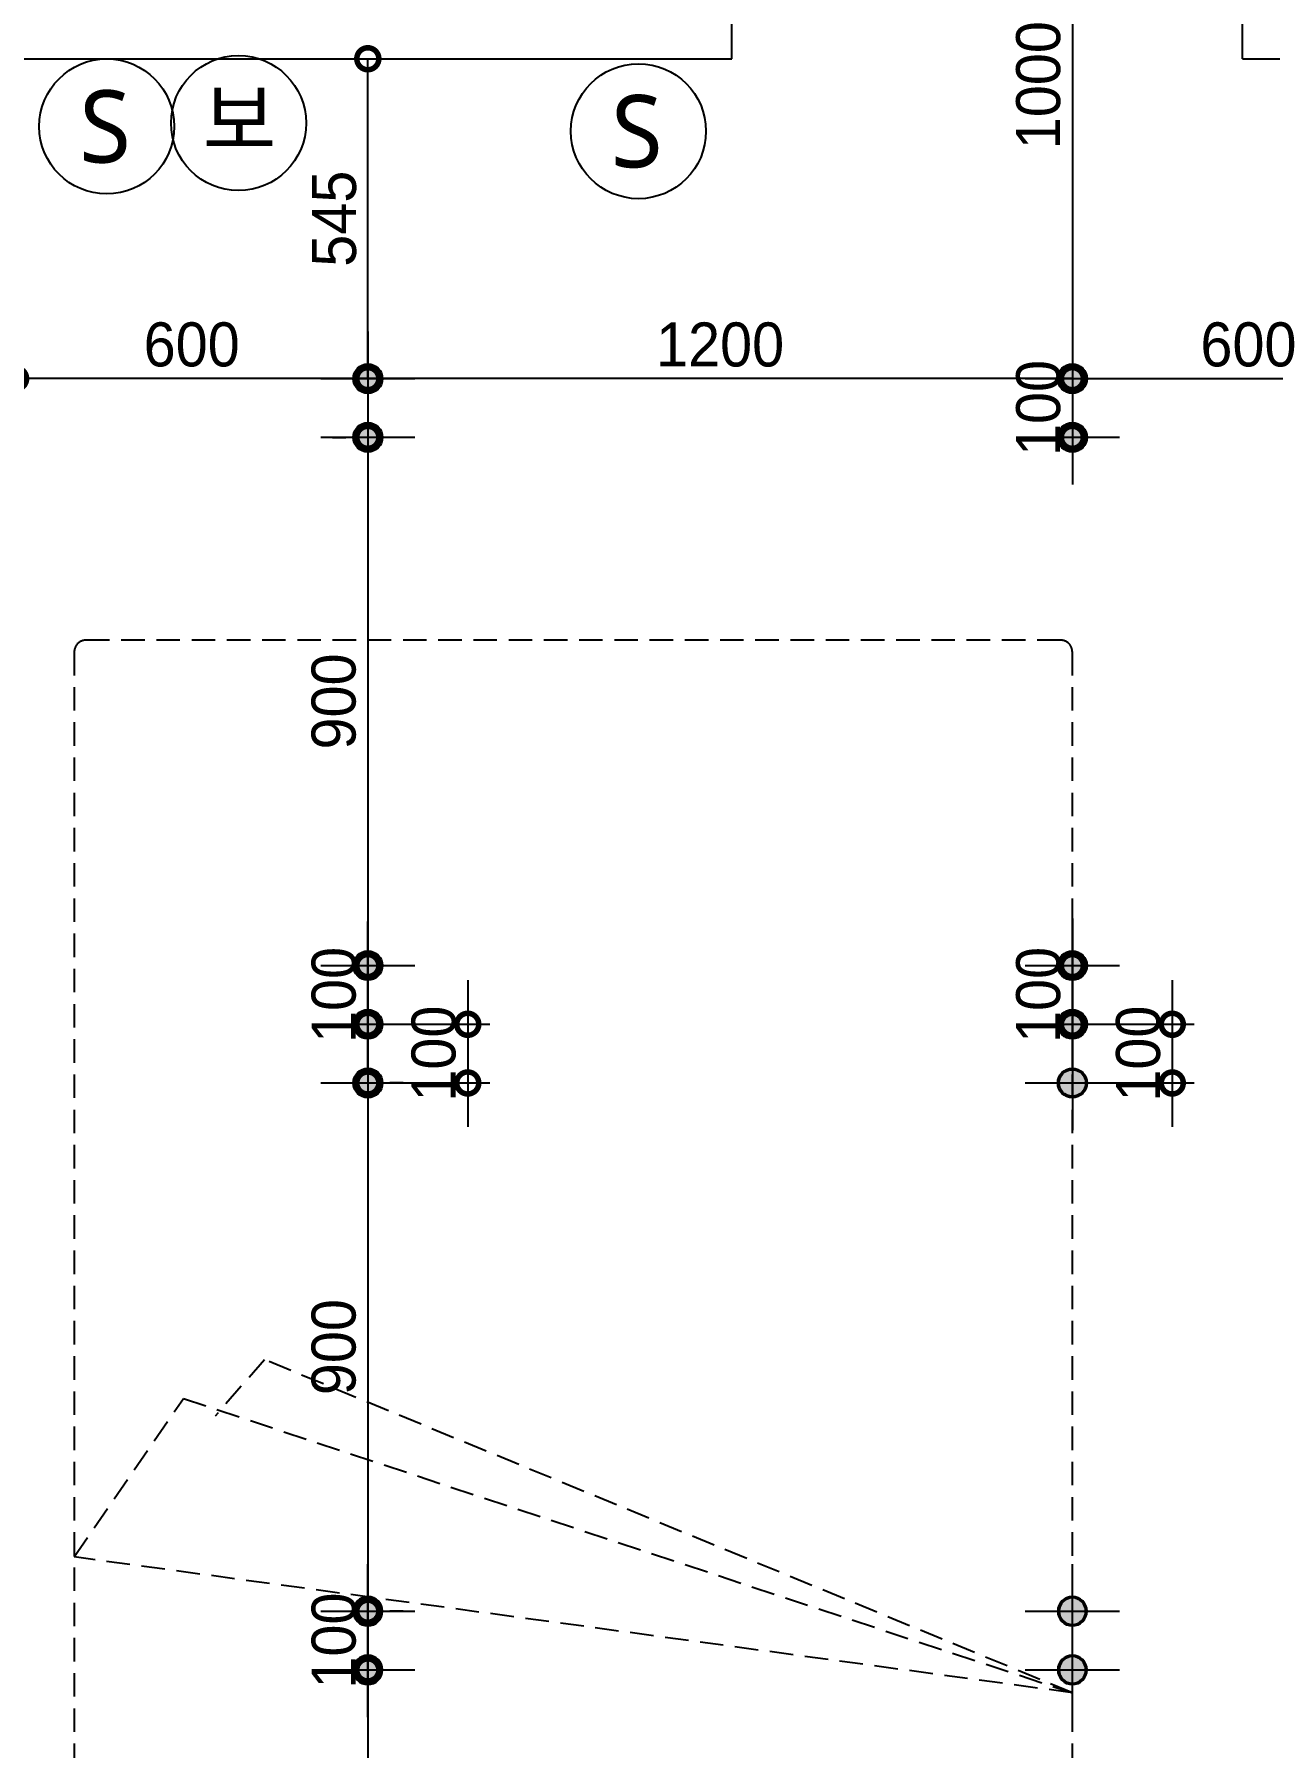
# Model space of a CAD drawing. Header units: millimetres. Extents: x 144680 to 246943, y -177515 to -149396.
# Drawn here: x 226764 to 228874, y -172988 to -170068 of the extents above; entities that cross this region are included whole.
import ezdxf

# ---------------------------------------------------------------- set-up
doc = ezdxf.new("R2010")
doc.units = ezdxf.units.MM
doc.header["$LTSCALE"] = 50
doc.linetypes.add('DH-HID2', pattern=[1.2, 0.8, -0.4])
doc.linetypes.add('HIDDEN', pattern=[9.525, 6.35, -3.175])
for name, color, linetype in [('07-DIM WAL', 5, 'Continuous'), ('FU-FURM', 251, 'DH-HID2'), ('RC-LIGHT', 7, 'Continuous'), ('WALL', 2, 'Continuous'), ('설비', 140, 'Continuous')]:
    doc.layers.add(name, color=color, linetype=linetype)
doc.styles.add('스타일1', font='')
doc.styles.add('코레일둥고', font='')
doc.styles.get('스타일1').set_extended_font_data('HYwulM')
doc.styles.get('코레일둥고').set_extended_font_data('Korail Round Gothic Medium')
doc.dimstyles.new('30', dxfattribs={"dimscale": 30, "dimtxt": 2.5, "dimasz": 2.5, "dimexe": 1.25, "dimexo": 2, "dimtad": 1, "dimdec": 0, "dimtxsty": '스타일1', "dimblk": 'DOTSMALL', "dimcen": 2.5, "dimclrd": 1, "dimclre": 1, "dimclrt": 2, "dimadec": 0, "dimazin": 0, "dimtfac": 1, "dimtix": 1, "dimtmove": 0, "dimatfit": 3, "dimldrblk": 'DOTSMALL', "dimfxl": 1.25, "dimarcsym": 0})

# ---------------------------------------------------------------- blocks, each defined once
blk = doc.blocks.new('vudauseeh')
at = {"layer": 'WALL', "color": 2}
for p, q in [((144680, -170110), (144680, -169910)), ((143440, -170110), (144680, -170110))]:
    blk.add_line(p, q, dxfattribs=at)
at = {"layer": 'WALL', "color": 8, "linetype": 'HIDDEN', "ltscale": 0.2}
for q in [(145550, -169910), (146460, -170110)]:
    blk.add_line((145550, -170110), q, dxfattribs=at)
blk = doc.blocks.new('cjswjdeh2')
at = {"layer": 'FU-FURM', "color": 8}
for p, q in [((229436.9, -170010), (229352.9, -170106)), ((230812.9, -170577.5), (229436.9, -170010)), ((229112.9, -170346), (229298.9, -170076)), ((229298.9, -170076), (230812.9, -170577.5)), ((230812.9, -170577.5), (229112.9, -170346))]:
    blk.add_line(p, q, dxfattribs=at)
blk.add_lwpolyline([(230792.9, -168784), (229132.9, -168784, 0.414214), (229112.9, -168804), (229112.9, -171064, 0.414214), (229132.9, -171084), (230792.9, -171084, 0.414214), (230812.9, -171064), (230812.9, -168804, 0.414214)], format="xyb", close=True, dxfattribs=at)
blk.add_blockref('vudauseeh', (85552.9, 2316.5))
blk = doc.blocks.new('1')
at = {"linetype": 'Continuous'}
h = blk.add_hatch(color=4, dxfattribs=at)
h.dxf.hatch_style = 1
edge = h.paths.add_edge_path()
edge.add_arc((11539653.5, -14273503.8), 37.5, 0, 360)
at = {"color": 1, "linetype": 'Continuous'}
for p, q in [((11539653.5, -14273637.1), (11539653.5, -14273370.5)), ((11539520.2, -14273503.8), (11539786.8, -14273503.8))]:
    blk.add_line(p, q, dxfattribs=at)
at = {"color": 4, "linetype": 'Continuous'}
for radius in [41.5, 37.5]:
    blk.add_circle((11539653.5, -14273503.8), radius, dxfattribs=at)
blk = doc.blocks.new('_DOTSMALL')
at = {"color": 0, "linetype": 'ByBlock', "const_width": 0.5}
blk.add_lwpolyline([(-0.0625, 0, 1), (0.0625, 0, 1)], format="xyb", close=True, dxfattribs=at)
blk = doc.blocks.new('*D162')
at = {"layer": '07-DIM WAL', "color": 1, "lineweight": -2, "transparency": 16777216}
for p, q in [((227332.2, -171830), (227332.2, -171580)), ((227272.2, -171655), (227294.7, -171655)), ((227360.3, -171755), (227369.7, -171755))]:
    blk.add_line(p, q, dxfattribs=at)
at = {"layer": 'Defpoints', "color": 0, "transparency": 16777216}
for p in [(227332.2, -171655), (227332.2, -171655), (227300.3, -171755)]:
    blk.add_point(p, dxfattribs=at)
at = {"layer": '07-DIM WAL', "color": 1, "lineweight": -2, "transparency": 16777216, "xscale": 75, "yscale": 75, "zscale": 75}
for p, rotation in [((227332.2, -171655), 270), ((227332.2, -171755), 90)]:
    blk.add_blockref('_DOTSMALL', p, dxfattribs=dict(at, rotation=rotation))
at = {"layer": '07-DIM WAL', "color": 2, "ltscale": 10, "transparency": 16777216, "insert": (227274.5, -171705), "char_height": 75, "attachment_point": 5, "rotation": 90, "style": '스타일1'}
blk.add_mtext('100', dxfattribs=at)
blk = doc.blocks.new('*D163')
at = {"layer": '07-DIM WAL', "color": 1, "lineweight": -2, "transparency": 16777216}
for p, q in [((227502.4, -171680), (227502.4, -171930)), ((227360.3, -171755), (227539.9, -171755)), ((227392.2, -171855), (227539.9, -171855))]:
    blk.add_line(p, q, dxfattribs=at)
at = {"layer": 'Defpoints', "color": 0, "transparency": 16777216}
for p in [(227300.3, -171755), (227332.2, -171855), (227502.4, -171855)]:
    blk.add_point(p, dxfattribs=at)
at = {"layer": '07-DIM WAL', "color": 1, "lineweight": -2, "transparency": 16777216, "xscale": 75, "yscale": 75, "zscale": 75}
for p, rotation in [((227502.4, -171755), 270), ((227502.4, -171855), 90)]:
    blk.add_blockref('_DOTSMALL', p, dxfattribs=dict(at, rotation=rotation))
at = {"layer": '07-DIM WAL', "color": 2, "ltscale": 10, "transparency": 16777216, "insert": (227444.6, -171805), "char_height": 75, "attachment_point": 5, "rotation": 90, "style": '스타일1'}
blk.add_mtext('100', dxfattribs=at)
blk = doc.blocks.new('SW')
at = {"layer": '설비', "color": 140}
blk.add_circle((11533254.1, -14277699.4), 184, dxfattribs=at)
at = {"layer": '설비', "color": 140, "insert": (11533320, -14277600.8), "char_height": 197.143, "width": 314.327, "attachment_point": 3, "style": '코레일둥고'}
blk.add_mtext('{\\fMalgun Gothic|b0|i0|c129|p50;S}', dxfattribs=at)
blk = doc.blocks.new('QHDLFFJ')
at = {"layer": '설비', "color": 140}
blk.add_circle((236550.8, 104207.8), 115, dxfattribs=at)
at = {"layer": '설비', "color": 140, "style": '코레일둥고'}
blk.add_text('보 ', height=100, dxfattribs=at).set_placement((236489.6, 104163.9))
blk = doc.blocks.new('*D214')
at = {"layer": '07-DIM WAL', "color": 1, "lineweight": -2, "transparency": 16777216}
for p, q in [((228532.2, -171830), (228532.2, -171580)), ((228472.2, -171655), (228494.7, -171655)), ((228560.3, -171755), (228569.7, -171755))]:
    blk.add_line(p, q, dxfattribs=at)
at = {"layer": 'Defpoints', "color": 0, "transparency": 16777216}
for p in [(228532.2, -171655), (228532.2, -171655), (228500.3, -171755)]:
    blk.add_point(p, dxfattribs=at)
at = {"layer": '07-DIM WAL', "color": 1, "lineweight": -2, "transparency": 16777216, "xscale": 75, "yscale": 75, "zscale": 75}
for p, rotation in [((228532.2, -171655), 270), ((228532.2, -171755), 90)]:
    blk.add_blockref('_DOTSMALL', p, dxfattribs=dict(at, rotation=rotation))
at = {"layer": '07-DIM WAL', "color": 2, "ltscale": 10, "transparency": 16777216, "insert": (228474.5, -171705), "char_height": 75, "attachment_point": 5, "rotation": 90, "style": '스타일1'}
blk.add_mtext('100', dxfattribs=at)
blk = doc.blocks.new('*D215')
at = {"layer": '07-DIM WAL', "color": 1, "lineweight": -2, "transparency": 16777216}
for p, q in [((228702.4, -171680), (228702.4, -171930)), ((228560.3, -171755), (228739.9, -171755)), ((228592.2, -171855), (228739.9, -171855))]:
    blk.add_line(p, q, dxfattribs=at)
at = {"layer": 'Defpoints', "color": 0, "transparency": 16777216}
for p in [(228500.3, -171755), (228532.2, -171855), (228702.4, -171855)]:
    blk.add_point(p, dxfattribs=at)
at = {"layer": '07-DIM WAL', "color": 1, "lineweight": -2, "transparency": 16777216, "xscale": 75, "yscale": 75, "zscale": 75}
for p, rotation in [((228702.4, -171755), 270), ((228702.4, -171855), 90)]:
    blk.add_blockref('_DOTSMALL', p, dxfattribs=dict(at, rotation=rotation))
at = {"layer": '07-DIM WAL', "color": 2, "ltscale": 10, "transparency": 16777216, "insert": (228644.6, -171805), "char_height": 75, "attachment_point": 5, "rotation": 90, "style": '스타일1'}
blk.add_mtext('100', dxfattribs=at)
blk = doc.blocks.new('*D216')
at = {"layer": '07-DIM WAL', "color": 1, "lineweight": -2, "ltscale": 10, "transparency": 16777216}
for p, q in [((227272.2, -170755), (227294.7, -170755)), ((227332.2, -170755), (227332.2, -171655)), ((227272.2, -171655), (227294.7, -171655))]:
    blk.add_line(p, q, dxfattribs=at)
at = {"layer": 'Defpoints', "color": 0, "transparency": 16777216}
for p in [(227332.2, -170755), (227332.2, -171655), (227332.2, -171655)]:
    blk.add_point(p, dxfattribs=at)
at = {"layer": '07-DIM WAL', "color": 1, "lineweight": -2, "transparency": 16777216, "xscale": 75, "yscale": 75, "zscale": 75}
for p, rotation in [((227332.2, -170755), 90), ((227332.2, -171655), 270)]:
    blk.add_blockref('_DOTSMALL', p, dxfattribs=dict(at, rotation=rotation))
at = {"layer": '07-DIM WAL', "color": 2, "ltscale": 10, "transparency": 16777216, "insert": (227274.4, -171205), "char_height": 75, "attachment_point": 5, "rotation": 90, "style": '스타일1'}
blk.add_mtext('900', dxfattribs=at)
blk = doc.blocks.new('*D217')
at = {"layer": '07-DIM WAL', "color": 1, "lineweight": -2, "ltscale": 10, "transparency": 16777216}
for p, q in [((228532.2, -170580), (228532.2, -170830)), ((228472.2, -170655), (228494.7, -170655)), ((228472.2, -170755), (228494.7, -170755))]:
    blk.add_line(p, q, dxfattribs=at)
at = {"layer": 'Defpoints', "color": 0, "transparency": 16777216}
for p in [(228532.2, -170655), (228532.2, -170755), (228532.2, -170755)]:
    blk.add_point(p, dxfattribs=at)
at = {"layer": '07-DIM WAL', "color": 1, "lineweight": -2, "transparency": 16777216, "xscale": 75, "yscale": 75, "zscale": 75}
for p, rotation in [((228532.2, -170655), 270), ((228532.2, -170755), 90)]:
    blk.add_blockref('_DOTSMALL', p, dxfattribs=dict(at, rotation=rotation))
at = {"layer": '07-DIM WAL', "color": 2, "ltscale": 10, "transparency": 16777216, "insert": (228474.5, -170705), "char_height": 75, "attachment_point": 5, "rotation": 90, "style": '스타일1'}
blk.add_mtext('100', dxfattribs=at)
blk = doc.blocks.new('*D218')
at = {"layer": '07-DIM WAL', "color": 1, "lineweight": -2, "ltscale": 10, "transparency": 16777216}
for p, q in [((228532.2, -170595), (228532.2, -170617.5)), ((229132.2, -170595), (229132.2, -170617.5)), ((228532.2, -170655), (229132.2, -170655))]:
    blk.add_line(p, q, dxfattribs=at)
at = {"layer": 'Defpoints', "color": 0, "transparency": 16777216}
for p in [(228532.2, -170655), (229132.2, -170655), (229132.2, -170655)]:
    blk.add_point(p, dxfattribs=at)
at = {"layer": '07-DIM WAL', "color": 1, "lineweight": -2, "transparency": 16777216, "xscale": 75, "yscale": 75, "zscale": 75, "rotation": 180}
blk.add_blockref('_DOTSMALL', (228532.2, -170655), dxfattribs=at)
at = {"layer": '07-DIM WAL', "color": 1, "lineweight": -2, "transparency": 16777216, "xscale": 75, "yscale": 75, "zscale": 75}
blk.add_blockref('_DOTSMALL', (229132.2, -170655), dxfattribs=at)
at = {"layer": '07-DIM WAL', "color": 2, "ltscale": 10, "transparency": 16777216, "insert": (228832.2, -170597.2), "char_height": 75, "attachment_point": 5, "style": '스타일1'}
blk.add_mtext('600', dxfattribs=at)
blk = doc.blocks.new('*D219')
at = {"layer": '07-DIM WAL', "color": 1, "lineweight": -2, "ltscale": 10, "transparency": 16777216}
for p, q in [((227332.2, -170595), (227332.2, -170617.5)), ((228532.2, -170595), (228532.2, -170617.5)), ((228532.2, -170655), (227332.2, -170655))]:
    blk.add_line(p, q, dxfattribs=at)
at = {"layer": 'Defpoints', "color": 0, "transparency": 16777216}
for p in [(227332.2, -170655), (227332.2, -170655), (228532.2, -170655)]:
    blk.add_point(p, dxfattribs=at)
at = {"layer": '07-DIM WAL', "color": 1, "lineweight": -2, "transparency": 16777216, "xscale": 75, "yscale": 75, "zscale": 75, "rotation": 180}
blk.add_blockref('_DOTSMALL', (227332.2, -170655), dxfattribs=at)
at = {"layer": '07-DIM WAL', "color": 1, "lineweight": -2, "transparency": 16777216, "xscale": 75, "yscale": 75, "zscale": 75}
blk.add_blockref('_DOTSMALL', (228532.2, -170655), dxfattribs=at)
at = {"layer": '07-DIM WAL', "color": 2, "ltscale": 10, "transparency": 16777216, "insert": (227932.2, -170597.3), "char_height": 75, "attachment_point": 5, "style": '스타일1'}
blk.add_mtext('1200', dxfattribs=at)
blk = doc.blocks.new('*D220')
at = {"layer": '07-DIM WAL', "color": 1, "lineweight": -2, "ltscale": 10, "transparency": 16777216}
for p, q in [((226732.2, -170595), (226732.2, -170617.5)), ((227332.2, -170595), (227332.2, -170617.5)), ((227332.2, -170655), (226732.2, -170655))]:
    blk.add_line(p, q, dxfattribs=at)
at = {"layer": 'Defpoints', "color": 0, "transparency": 16777216}
for p in [(226732.2, -170655), (226732.2, -170655), (227332.2, -170655)]:
    blk.add_point(p, dxfattribs=at)
at = {"layer": '07-DIM WAL', "color": 1, "lineweight": -2, "transparency": 16777216, "xscale": 75, "yscale": 75, "zscale": 75, "rotation": 180}
blk.add_blockref('_DOTSMALL', (226732.2, -170655), dxfattribs=at)
at = {"layer": '07-DIM WAL', "color": 1, "lineweight": -2, "transparency": 16777216, "xscale": 75, "yscale": 75, "zscale": 75}
blk.add_blockref('_DOTSMALL', (227332.2, -170655), dxfattribs=at)
at = {"layer": '07-DIM WAL', "color": 2, "ltscale": 10, "transparency": 16777216, "insert": (227032.2, -170597.2), "char_height": 75, "attachment_point": 5, "style": '스타일1'}
blk.add_mtext('600', dxfattribs=at)
blk = doc.blocks.new('*D224')
at = {"layer": '07-DIM WAL', "color": 1, "lineweight": -2, "ltscale": 10, "transparency": 16777216}
for p, q in [((227272.2, -170110), (227294.7, -170110)), ((227332.2, -170655), (227332.2, -170110)), ((227272.2, -170655), (227294.7, -170655))]:
    blk.add_line(p, q, dxfattribs=at)
at = {"layer": 'Defpoints', "color": 0, "transparency": 16777216}
for p in [(227332.2, -170110), (227332.2, -170110), (227332.2, -170655)]:
    blk.add_point(p, dxfattribs=at)
at = {"layer": '07-DIM WAL', "color": 1, "lineweight": -2, "transparency": 16777216, "xscale": 75, "yscale": 75, "zscale": 75}
for p, rotation in [((227332.2, -170110), 90), ((227332.2, -170655), 270)]:
    blk.add_blockref('_DOTSMALL', p, dxfattribs=dict(at, rotation=rotation))
at = {"layer": '07-DIM WAL', "color": 2, "ltscale": 10, "transparency": 16777216, "insert": (227275.2, -170382.5), "char_height": 75, "attachment_point": 5, "rotation": 90, "style": '스타일1'}
blk.add_mtext('545', dxfattribs=at)
blk = doc.blocks.new('*D225')
at = {"layer": '07-DIM WAL', "color": 1, "lineweight": -2, "ltscale": 10, "transparency": 16777216}
for p, q in [((227332.2, -171855), (227332.2, -172755)), ((227392.2, -171855), (227369.7, -171855)), ((227392.2, -172755), (227369.7, -172755))]:
    blk.add_line(p, q, dxfattribs=at)
at = {"layer": 'Defpoints', "color": 0, "transparency": 16777216}
for p in [(227332.2, -171855), (227332.2, -172755), (227332.2, -172755)]:
    blk.add_point(p, dxfattribs=at)
at = {"layer": '07-DIM WAL', "color": 1, "lineweight": -2, "transparency": 16777216, "xscale": 75, "yscale": 75, "zscale": 75}
for p, rotation in [((227332.2, -171855), 90), ((227332.2, -172755), 270)]:
    blk.add_blockref('_DOTSMALL', p, dxfattribs=dict(at, rotation=rotation))
at = {"layer": '07-DIM WAL', "color": 2, "ltscale": 10, "transparency": 16777216, "insert": (227274.4, -172305), "char_height": 75, "attachment_point": 5, "rotation": 90, "style": '스타일1'}
blk.add_mtext('900', dxfattribs=at)
blk = doc.blocks.new('*D226')
at = {"layer": '07-DIM WAL', "color": 1, "lineweight": -2, "ltscale": 10, "transparency": 16777216}
for p, q in [((227332.2, -172680), (227332.2, -172930)), ((227272.2, -172755), (227294.7, -172755)), ((227272.2, -172855), (227294.7, -172855))]:
    blk.add_line(p, q, dxfattribs=at)
at = {"layer": 'Defpoints', "color": 0, "transparency": 16777216}
for p in [(227332.2, -172755), (227332.2, -172855), (227332.2, -172855)]:
    blk.add_point(p, dxfattribs=at)
at = {"layer": '07-DIM WAL', "color": 1, "lineweight": -2, "transparency": 16777216, "xscale": 75, "yscale": 75, "zscale": 75}
for p, rotation in [((227332.2, -172755), 270), ((227332.2, -172855), 90)]:
    blk.add_blockref('_DOTSMALL', p, dxfattribs=dict(at, rotation=rotation))
at = {"layer": '07-DIM WAL', "color": 2, "ltscale": 10, "transparency": 16777216, "insert": (227274.5, -172805), "char_height": 75, "attachment_point": 5, "rotation": 90, "style": '스타일1'}
blk.add_mtext('100', dxfattribs=at)
blk = doc.blocks.new('*D227')
at = {"layer": '07-DIM WAL', "color": 1, "lineweight": -2, "ltscale": 10, "transparency": 16777216}
for p, q in [((227272.2, -172855), (227294.7, -172855)), ((227332.2, -172855), (227332.2, -173400)), ((227272.2, -173400), (227294.7, -173400))]:
    blk.add_line(p, q, dxfattribs=at)
at = {"layer": 'Defpoints', "color": 0, "transparency": 16777216}
for p in [(227332.2, -172855), (227332.2, -173400), (227332.2, -173400)]:
    blk.add_point(p, dxfattribs=at)
at = {"layer": '07-DIM WAL', "color": 1, "lineweight": -2, "transparency": 16777216, "xscale": 75, "yscale": 75, "zscale": 75}
for p, rotation in [((227332.2, -172855), 90), ((227332.2, -173400), 270)]:
    blk.add_blockref('_DOTSMALL', p, dxfattribs=dict(at, rotation=rotation))
at = {"layer": '07-DIM WAL', "color": 2, "ltscale": 10, "transparency": 16777216, "insert": (227275.2, -173127.5), "char_height": 75, "attachment_point": 5, "rotation": 90, "style": '스타일1'}
blk.add_mtext('545', dxfattribs=at)
blk = doc.blocks.new('*D230')
at = {"layer": '07-DIM WAL', "color": 1, "lineweight": -2, "ltscale": 10, "transparency": 16777216}
for p, q in [((228472.2, -169655), (228494.7, -169655)), ((228532.2, -169655), (228532.2, -170655)), ((228472.2, -170655), (228494.7, -170655))]:
    blk.add_line(p, q, dxfattribs=at)
at = {"layer": 'Defpoints', "color": 0, "transparency": 16777216}
for p in [(228532.2, -169655), (228532.2, -170655), (228532.2, -170655)]:
    blk.add_point(p, dxfattribs=at)
at = {"layer": '07-DIM WAL', "color": 1, "lineweight": -2, "transparency": 16777216, "xscale": 75, "yscale": 75, "zscale": 75}
for p, rotation in [((228532.2, -169655), 90), ((228532.2, -170655), 270)]:
    blk.add_blockref('_DOTSMALL', p, dxfattribs=dict(at, rotation=rotation))
at = {"layer": '07-DIM WAL', "color": 2, "ltscale": 10, "transparency": 16777216, "insert": (228474.5, -170155), "char_height": 75, "attachment_point": 5, "rotation": 90, "style": '스타일1'}
blk.add_mtext('1000', dxfattribs=at)

msp = doc.modelspace()

# ---------------------------------------------------------------- block references
msp.add_blockref('cjswjdeh2', (-2280.7, -2316.5))
at = {"layer": 'RC-LIGHT', "yscale": 0.6024096385271789, "zscale": 0.6024096385271789, "rotation": 270}
for p, xscale in [((8825828.5, 6780943.5), 0.6024096385271789), ((8827028.5, 6780943.5), 0.6024096385271789), ((8825828.5, 6780843.5), 0.6024096385271789), ((8827028.5, 6780843.5), 0.6024096385271789), ((8825828.5, 6779943.5), 0.6024096385271789), ((8827028.5, 6779943.5), 0.6024096385271789), ((8825828.5, 6779843.5), 0.6024096385271789), ((8827028.5, 6779843.5), 0.6024096385271789), ((8825828.5, 6779743.5), 0.6024096385271789), ((8827028.5, 6779743.5), 0.6024096385271789), ((8825828.5, -7124353.5), -0.6024096385271789), ((8827028.5, -7124353.5), -0.6024096385271789), ((8825828.5, -7124453.5), -0.6024096385271789), ((8827028.5, -7124453.5), -0.6024096385271789)]:
    msp.add_blockref('1', p, dxfattribs=dict(at, xscale=xscale))
at = {"layer": '설비'}
msp.add_blockref('QHDLFFJ', (-9438.8, -274427.4), dxfattribs=at)
at = {"layer": '설비', "color": 140, "xscale": 0.625, "yscale": 0.625, "zscale": 0.625}
for p in [(-6981396.3, 8753336.8), (-6980490.6, 8753328.7)]:
    msp.add_blockref('SW', p, dxfattribs=at)

# ---------------------------------------------------------------- dimensions: what is measured, and where the dimension line sits
at = {"layer": '07-DIM WAL', "ltscale": 10}
for base, p1, p2, picture, middle in [((228532.2, -170655), (228532.2, -169655), (228532.2, -170655), '*D230', (228474.5, -170155)), ((227332.2, -170110), (227332.2, -170655), (227332.2, -170110), '*D224', (227275.2, -170382.5)), ((228532.2, -170755), (228532.2, -170655), (228532.2, -170755), '*D217', (228474.5, -170705)), ((227332.2, -171655), (227332.2, -170755), (227332.2, -171655), '*D216', (227274.4, -171205)), ((227332.2, -172755), (227332.2, -171855), (227332.2, -172755), '*D225', (227274.4, -172305)), ((227332.2, -172855), (227332.2, -172755), (227332.2, -172855), '*D226', (227274.5, -172805)), ((227332.2, -173400), (227332.2, -172855), (227332.2, -173400), '*D227', (227275.2, -173127.5))]:
    dim = msp.add_linear_dim(base=base, p1=p1, p2=p2, angle=90, dimstyle='30', dxfattribs=at)
    dim.commit()
    dim.dimension.update_dxf_attribs({"geometry": picture, "text_midpoint": middle})
for base, p1, p2, picture, middle in [((226732.2, -170655), (227332.2, -170655), (226732.2, -170655), '*D220', (227032.2, -170597.2)), ((227332.2, -170655), (228532.2, -170655), (227332.2, -170655), '*D219', (227932.2, -170597.3)), ((229132.2, -170655), (228532.2, -170655), (229132.2, -170655), '*D218', (228832.2, -170597.2))]:
    dim = msp.add_linear_dim(base=base, p1=p1, p2=p2, dimstyle='30', dxfattribs=at)
    dim.commit()
    dim.dimension.update_dxf_attribs({"geometry": picture, "text_midpoint": middle})
at = {"layer": '07-DIM WAL'}
for base, p1, p2, picture, middle in [((227332.2, -171655), (227300.3, -171755), (227332.2, -171655), '*D162', (227274.5, -171705)), ((228532.2, -171655), (228500.3, -171755), (228532.2, -171655), '*D214', (228474.5, -171705)), ((227502.4, -171855), (227300.3, -171755), (227332.2, -171855), '*D163', (227444.6, -171805)), ((228702.4, -171855), (228500.3, -171755), (228532.2, -171855), '*D215', (228644.6, -171805))]:
    dim = msp.add_linear_dim(base=base, p1=p1, p2=p2, angle=90, dimstyle='30', dxfattribs=at)
    dim.commit()
    dim.dimension.update_dxf_attribs({"geometry": picture, "text_midpoint": middle})

doc.saveas('drawing.dxf')
